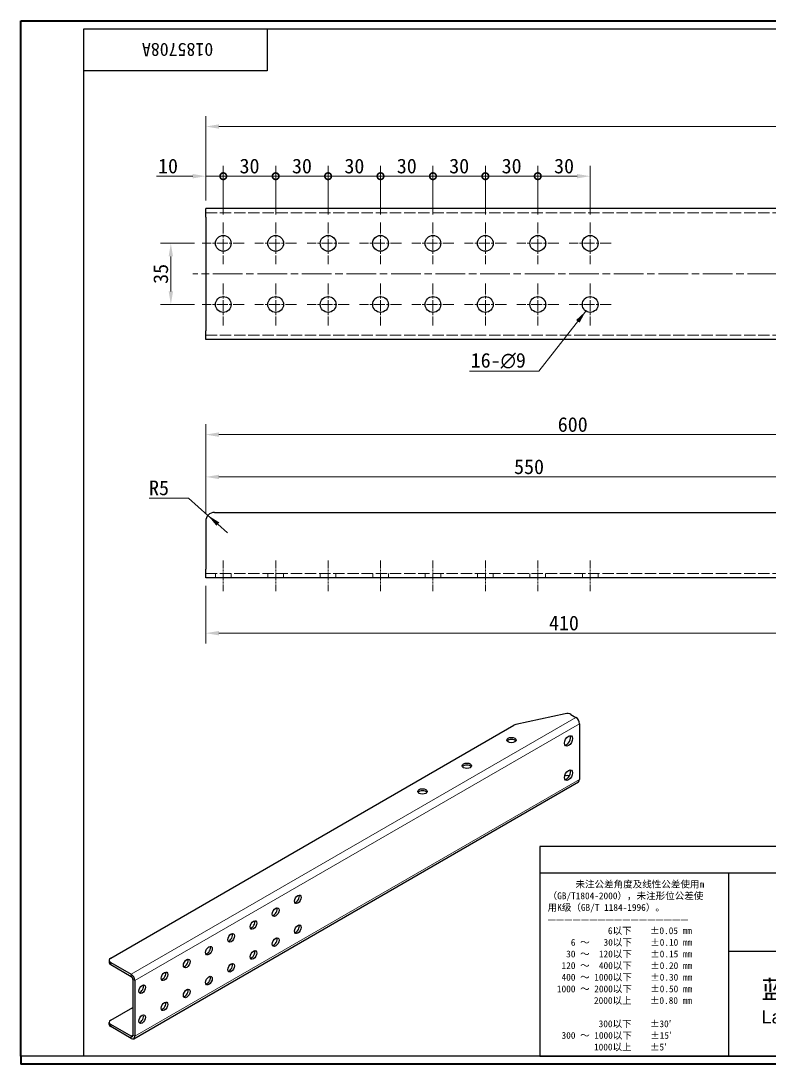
# Model space of a CAD drawing. Header units: millimetres. Extents: x 18 to 875, y 16 to 614.
# Drawn here: x 18 to 446, y 16 to 614 of the extents above; entities that cross this region are included whole.
import ezdxf
from ezdxf.enums import TextEntityAlignment as Align

# ---------------------------------------------------------------- set-up
doc = ezdxf.new("R2010")
doc.units = ezdxf.units.MM
doc.header["$LTSCALE"] = 3
doc.linetypes.add('CHAIN', pattern=[0.3543, 0.2362, -0.0295, 0.0591, -0.0295])
doc.linetypes.add('DASHED', pattern=[0.2067, 0.1654, -0.0413])
for name, color, linetype, lineweight in [('1', 7, 'Continuous', 18), ('可见 (ISO)', 7, 'Continuous', 25), ('可见窄的 (ISO)', 7, 'Continuous', 18), ('图框 (ISO)', 7, 'Continuous', 35), ('标题 (ISO)', 7, 'Continuous', 25)]:
    doc.layers.add(name, color=color, linetype=linetype, lineweight=lineweight)
for name, color, linetype, lineweight, true_color in [('中心标记 (ISO)', 1, 'CHAIN', 18, 0xff0000), ('中心线 (ISO)', 1, 'CHAIN', 18, 0xff0000), ('尺寸 (ISO)', 7, 'Continuous', 18, 0x008000), ('符号 (ISO)', 7, 'Continuous', 18, 0x008000), ('隐藏 (ISO)', 5, 'DASHED', 18, 0x0000ff)]:
    doc.layers.add(name, color=color, linetype=linetype, lineweight=lineweight, true_color=true_color)
doc.styles.add('文本样式164', font='SimSun.ttf')
doc.styles.add('文本样式165', font='SimSun.ttf')
doc.styles.add('文本样式74', font='SimSun.ttf')
doc.styles.add('最新国标', font='simfang.ttf')
doc.styles.add('注释文本 (ISO)', font='simfang.ttf')
doc.dimstyles.new('默认 (GB)', dxfattribs={"dimscale": 3, "dimtxt": 2.8, "dimasz": 2.5, "dimexe": 2, "dimexo": 1.5, "dimgap": 0.5, "dimtad": 1, "dimtoh": 1, "dimdsep": 46, "dimtxsty": '最新国标', "dimcen": 0.09, "dimdle": 10, "dimclrd": 256, "dimclre": 256, "dimclrt": 256, "dimazin": 2, "dimtfac": 0.535714, "dimtdec": 3, "dimtmove": 0, "dimatfit": 3, "dimfxl": 0, "dimtolj": 1, "dimlwd": -1, "dimlwe": -1, "dimarcsym": 0})
doc.dimstyles.new('默认 (GB)$7', dxfattribs={"dimscale": 3, "dimtxt": 2.8, "dimasz": 2.5, "dimexe": 2, "dimexo": 1.5, "dimgap": 0.5, "dimtad": 1, "dimtoh": 1, "dimdsep": 46, "dimtxsty": '最新国标', "dimcen": 0.09, "dimdle": 10, "dimclrd": 256, "dimclre": 256, "dimclrt": 256, "dimazin": 2, "dimtfac": 0.535714, "dimtdec": 3, "dimtmove": 0, "dimatfit": 3, "dimfxl": 0, "dimtolj": 1, "dimlwd": -1, "dimlwe": -1, "dimarcsym": 0})

# ---------------------------------------------------------------- blocks, each defined once
blk = doc.blocks.new('图框 最新国标')
at = {"layer": '图框 (ISO)'}
for p, q in [((6, 7), (6, 204.5)), ((6, 204.5), (291.5, 204.5)), ((6, 7), (6, 5.5)), ((6, 7), (6, 5.5)), ((291.5, 5.5), (6, 5.5))]:
    blk.add_line(p, q, dxfattribs=at)
at = {"layer": '图框 (ISO)', "color": 7, "linetype": 'Continuous', "lineweight": 25}
for p, q in [((18, 203), (290, 203)), ((18, 7), (18, 203)), ((18, 203), (290, 203)), ((53, 203), (53, 195)), ((53, 195), (18, 195)), ((290, 7), (6, 7)), ((290, 7), (18, 7))]:
    blk.add_line(p, q, dxfattribs=at)
at = {"layer": '图框 (ISO)', "style": '文本样式74'}
blk.add_attdef('零件代号_001', (42.7, 200.25), '', height=2.5, rotation=180, dxfattribs=at)
blk = doc.blocks.new('标题栏 最新国标')
at = {"layer": '标题 (ISO)'}
for p, q in [((381.98, -183.84), (196.98, -183.84)), ((196.98, -183.84), (196.98, -223.84)), ((254.48, -183.84), (254.48, -188.84)), ((269.48, -183.84), (269.48, -188.84)), ((281.48, -188.09), (281.48, -184.59)), ((281.48, -184.59), (286.48, -185.34)), ((289.48, -183.84), (289.48, -188.84)), ((381.98, -223.84), (381.98, -183.84)), ((383.48, -183.84), (383.48, -225.34)), ((286.48, -185.34), (286.48, -187.34)), ((196.98, -188.84), (381.98, -188.84)), ((232.98, -188.84), (232.98, -223.84)), ((286.48, -187.34), (281.48, -188.09)), ((321.98, -188.84), (321.98, -223.84)), ((321.98, -193.84), (381.98, -193.84)), ((321.98, -198.84), (381.98, -198.84)), ((351.98, -198.84), (351.98, -208.84)), ((321.98, -203.84), (232.98, -203.84)), ((321.98, -203.84), (381.98, -203.84)), ((321.98, -208.84), (381.98, -208.84)), ((321.98, -218.84), (381.98, -218.84)), ((196.98, -223.84), (381.98, -223.84)), ((383.48, -225.34), (196.98, -225.34))]:
    blk.add_line(p, q, dxfattribs=at)
at = {"layer": '标题 (ISO)', "linetype": 'CHAIN', "ltscale": 5.000333}
blk.add_line((274.98, -184.09), (274.98, -188.59), dxfattribs=at)
at = {"layer": '标题 (ISO)', "linetype": 'CHAIN', "ltscale": 15.834605}
blk.add_line((272.73, -186.34), (286.98, -186.34), dxfattribs=at)
at = {"layer": '标题 (ISO)'}
for radius in [1.75, 1]:
    blk.add_circle((274.98, -186.34), radius, dxfattribs=at)
at = {"layer": '1', "style": '文本样式164'}
for s, p in [('材 料', (299.48, -186.34)), ('UNIT: mm', (261.98, -186.34)), ('设 计', (327.98, -191.34)), ('制 图', (327.98, -196.34)), ('比 例', (327.98, -201.34)), ('重 量', (357.98, -201.34)), ('共 1  张', (336.98, -206.34)), ('第 1  张', (366.98, -206.34))]:
    blk.add_text(s, height=2, dxfattribs=at).set_placement(p, align=Align.MIDDLE_CENTER)
at = {"layer": '标题 (ISO)', "style": '注释文本 (ISO)'}
for s, insert, char_height, attachment_point, line_spacing_factor in [('\\fSimSun|b0|i0;{\\H1.3000;      未注公差角度及线性公差使用m\\P}\\fSimSun|b0|i0;{\\H1.3000;（GB/T1804-2000），未注形位公差使\\P}\\fSimSun|b0|i0;{\\H1.3000;用K级（GB/T 1184-1996）。\\P}\\fSimSun|b0|i0;{\\H1.3000;—————————————————\\P}\\fSimSun|b0|i0;{\\H1.3000;             6以下    ±0.05 mm\\P}\\fSimSun|b0|i0;{\\H1.3000;     6 ～   30以下    ±0.10 mm\\P}\\fSimSun|b0|i0;{\\H1.3000;    30 ～  120以下    ±0.15 mm\\P}\\fSimSun|b0|i0;{\\H1.3000;   120 ～  400以下    ±0.20 mm\\P}\\fSimSun|b0|i0;{\\H1.3000;   400 ～ 1000以下    ±0.30 mm\\P}\\fSimSun|b0|i0;{\\H1.3000;  1000 ～ 2000以下    ±0.50 mm\\P}\\fSimSun|b0|i0;{\\H1.3000;          2000以上    ±0.80 mm\\P}\\fSimSun|b0|i0;{\\H1.3000;\\P}\\fSimSun|b0|i0;{\\H1.3000;           300以下    ±30′\\P}\\fSimSun|b0|i0;{\\H1.3000;   300 ～ 1000以下    ±15′\\P}\\fSimSun|b0|i0;{\\H1.3000;          1000以上    ±5′}', (198.48, -206.63), 1.3, 4, 1.023913), ('{\\fMicrosoft YaHei|b0|i0|c134|p34;\\H1.75x;蓝探科工业自动化（江苏）有限公司\\P\\fArial|b0|i0|c0|p34;\\H0.71429x;Lantech Industrial Automation (Jiangsu) Co., Ltd\\fFangSong|b0|i0|c134|p49;.\\H1.15195x; }', (277.48, -213.84), 2, 5, 0.978695)]:
    blk.add_mtext(s, dxfattribs=dict(at, insert=insert, char_height=char_height, attachment_point=attachment_point, line_spacing_factor=line_spacing_factor))
at = {"layer": '标题 (ISO)', "attachment_point": 5, "style": '注释文本 (ISO)'}
for s, insert, char_height in [('\\fFangSong|b0|i0;零件号', (327.98, -211.84), 2), ('\\fSimSun|b0|i0;{\\H1.6000;未经蓝探科事先书面同意，严禁复制或发布此文件。}', (351.98, -221.34), 1.6)]:
    blk.add_mtext(s, dxfattribs=dict(at, insert=insert, char_height=char_height))
at = {"layer": '标题 (ISO)'}
for tag, p, height, style in [('材料_001', (320.09, -187.33), 2, '注释文本 (ISO)'), ('设计人_001', (353.65, -192.33), 2, '注释文本 (ISO)'), ('库存编号_001', (272.51, -198.15), 3.5, '文本样式165'), ('设计人_001', (353.65, -197.33), 2, '注释文本 (ISO)'), ('视图比例_001', (339.26, -202.33), 2, '注释文本 (ISO)'), ('质量\\P3;_001', (367.02, -202.16), 2, '注释文本 (ISO)'), ('零件代号_001', (347.9, -215.59), 3.5, '文本样式165')]:
    blk.add_attdef(tag, p, '', height=height, dxfattribs=dict(at, style=style))
blk = doc.blocks.new('*D8')
at = {"layer": 'Defpoints', "color": 0, "transparency": 16777216}
for p in [(121.84, 486.21), (103.84, 451.21), (121.84, 451.21)]:
    blk.add_point(p, dxfattribs=at)
at = {"layer": '尺寸 (ISO)', "color": 116, "true_color": 0x00803f, "transparency": 16777216}
for p, q in [((117.34, 486.21), (97.84, 486.21)), ((103.84, 478.71), (103.84, 458.71)), ((117.34, 451.21), (97.84, 451.21))]:
    blk.add_line(p, q, dxfattribs=at)
for points in [[(102.59, 478.71), (105.09, 478.71), (103.84, 486.21)], [(102.59, 458.71), (105.09, 458.71), (103.84, 451.21)]]:
    blk.add_solid(points, dxfattribs=at)
at = {"layer": '尺寸 (ISO)', "transparency": 16777216, "insert": (98.1, 468.71), "char_height": 8.4, "attachment_point": 5, "rotation": 90, "style": '最新国标'}
blk.add_mtext('\\A1;35', dxfattribs=at)
blk = doc.blocks.new('*D9')
at = {"layer": 'Defpoints', "color": 0, "transparency": 16777216}
for p in [(673.84, 352.54), (673.84, 332.2), (123.84, 327.2)]:
    blk.add_point(p, dxfattribs=at)
at = {"layer": '尺寸 (ISO)', "color": 116, "true_color": 0x00803f, "transparency": 16777216}
for p, q in [((123.84, 331.7), (123.84, 358.54)), ((673.84, 336.7), (673.84, 358.54)), ((131.34, 352.54), (666.34, 352.54))]:
    blk.add_line(p, q, dxfattribs=at)
for points in [[(131.34, 353.79), (131.34, 351.29), (123.84, 352.54)], [(666.34, 353.79), (666.34, 351.29), (673.84, 352.54)]]:
    blk.add_solid(points, dxfattribs=at)
at = {"layer": '尺寸 (ISO)', "transparency": 16777216, "insert": (308.84, 358.29), "char_height": 8.4, "attachment_point": 5, "style": '最新国标'}
blk.add_mtext('\\A1;550', dxfattribs=at)
blk = doc.blocks.new('*D12')
at = {"layer": 'Defpoints', "color": 0, "transparency": 16777216}
for p in [(125.1, 330.51), (128.84, 327.2)]:
    blk.add_point(p, dxfattribs=at)
at = {"layer": '尺寸 (ISO)', "color": 116, "true_color": 0x00803f, "transparency": 16777216}
for p, q in [((91.5, 340.44), (113.85, 340.44)), ((113.85, 340.44), (119.48, 335.48)), ((125.1, 330.51), (119.48, 335.48)), ((128.84, 327.2), (125.1, 330.51)), ((130.72, 325.55), (136.34, 320.58))]:
    blk.add_line(p, q, dxfattribs=at)
blk.add_solid([(131.55, 326.49), (129.89, 324.61), (125.1, 330.51)], dxfattribs=at)
at = {"layer": '尺寸 (ISO)', "transparency": 16777216, "insert": (97.07, 346.19), "char_height": 8.4, "attachment_point": 5, "style": '最新国标'}
blk.add_mtext('\\A1;R5', dxfattribs=at)
blk = doc.blocks.new('*D15')
at = {"layer": 'Defpoints', "color": 0, "transparency": 16777216}
for p in [(123.84, 553.03), (123.84, 506.21), (708.84, 501.71)]:
    blk.add_point(p, dxfattribs=at)
at = {"layer": '尺寸 (ISO)', "color": 116, "true_color": 0x00803f, "transparency": 16777216}
for p, q in [((123.84, 510.71), (123.84, 559.03)), ((708.84, 506.21), (708.84, 559.03)), ((701.34, 553.03), (131.34, 553.03))]:
    blk.add_line(p, q, dxfattribs=at)
for points in [[(131.34, 554.28), (131.34, 551.78), (123.84, 553.03)], [(701.34, 554.28), (701.34, 551.78), (708.84, 553.03)]]:
    blk.add_solid(points, dxfattribs=at)
at = {"layer": '尺寸 (ISO)', "transparency": 16777216, "insert": (506.34, 558.78), "char_height": 8.4, "attachment_point": 5, "style": '最新国标'}
blk.add_mtext('\\A1;585', dxfattribs=at)
blk = doc.blocks.new('_DotSmall')
at = {"color": 0, "linetype": 'ByBlock', "const_width": 0.5}
blk.add_lwpolyline([(-0.0625, 0, 1), (0.0625, 0, 1)], format="xyb", close=True, dxfattribs=at)
blk = doc.blocks.new('*D16')
at = {"layer": 'Defpoints', "color": 0, "transparency": 16777216}
for p in [(133.84, 524.62), (123.84, 506.21), (133.84, 498.21)]:
    blk.add_point(p, dxfattribs=at)
at = {"layer": '尺寸 (ISO)', "color": 116, "true_color": 0x00803f, "transparency": 16777216}
for p, q in [((123.84, 510.71), (123.84, 530.62)), ((133.84, 502.71), (133.84, 530.62)), ((116.34, 524.62), (95.57, 524.62)), ((133.84, 524.62), (123.84, 524.62)), ((133.84, 524.62), (148.84, 524.62))]:
    blk.add_line(p, q, dxfattribs=at)
blk.add_solid([(116.34, 525.87), (116.34, 523.37), (123.84, 524.62)], dxfattribs=at)
at = {"layer": '尺寸 (ISO)', "color": 116, "true_color": 0x00803f, "transparency": 16777216, "xscale": 7.5, "yscale": 7.5, "zscale": 7.5, "rotation": 180}
blk.add_blockref('_DotSmall', (133.84, 524.62), dxfattribs=at)
at = {"layer": '尺寸 (ISO)', "transparency": 16777216, "insert": (102.21, 530.37), "char_height": 8.4, "attachment_point": 5, "style": '最新国标'}
blk.add_mtext('\\A1;10', dxfattribs=at)
blk = doc.blocks.new('*D18')
at = {"layer": 'Defpoints', "color": 0, "transparency": 16777216}
for p in [(163.84, 524.62), (133.84, 498.21), (163.84, 498.21)]:
    blk.add_point(p, dxfattribs=at)
at = {"layer": '尺寸 (ISO)', "color": 116, "true_color": 0x00803f, "transparency": 16777216}
for p, q in [((133.84, 502.71), (133.84, 530.62)), ((163.84, 502.71), (163.84, 530.62)), ((133.84, 524.62), (163.84, 524.62))]:
    blk.add_line(p, q, dxfattribs=at)
at = {"layer": '尺寸 (ISO)', "color": 116, "true_color": 0x00803f, "transparency": 16777216, "xscale": 7.5, "yscale": 7.5, "zscale": 7.5, "rotation": 180}
blk.add_blockref('_DotSmall', (133.84, 524.62), dxfattribs=at)
at = {"layer": '尺寸 (ISO)', "color": 116, "true_color": 0x00803f, "transparency": 16777216, "xscale": 7.5, "yscale": 7.5, "zscale": 7.5}
blk.add_blockref('_DotSmall', (163.84, 524.62), dxfattribs=at)
at = {"layer": '尺寸 (ISO)', "transparency": 16777216, "insert": (148.87, 530.37), "char_height": 8.4, "attachment_point": 5, "style": '最新国标'}
blk.add_mtext('\\A1;30', dxfattribs=at)
blk = doc.blocks.new('*D19')
at = {"layer": 'Defpoints', "color": 0, "transparency": 16777216}
for p in [(193.84, 524.62), (163.84, 498.21), (193.84, 498.21)]:
    blk.add_point(p, dxfattribs=at)
at = {"layer": '尺寸 (ISO)', "color": 116, "true_color": 0x00803f, "transparency": 16777216}
for p, q in [((163.84, 502.71), (163.84, 530.62)), ((193.84, 502.71), (193.84, 530.62)), ((163.84, 524.62), (193.84, 524.62))]:
    blk.add_line(p, q, dxfattribs=at)
at = {"layer": '尺寸 (ISO)', "color": 116, "true_color": 0x00803f, "transparency": 16777216, "xscale": 7.5, "yscale": 7.5, "zscale": 7.5, "rotation": 180}
blk.add_blockref('_DotSmall', (163.84, 524.62), dxfattribs=at)
at = {"layer": '尺寸 (ISO)', "color": 116, "true_color": 0x00803f, "transparency": 16777216, "xscale": 7.5, "yscale": 7.5, "zscale": 7.5}
blk.add_blockref('_DotSmall', (193.84, 524.62), dxfattribs=at)
at = {"layer": '尺寸 (ISO)', "transparency": 16777216, "insert": (178.87, 530.37), "char_height": 8.4, "attachment_point": 5, "style": '最新国标'}
blk.add_mtext('\\A1;30', dxfattribs=at)
blk = doc.blocks.new('*D20')
at = {"layer": 'Defpoints', "color": 0, "transparency": 16777216}
for p in [(223.84, 524.62), (193.84, 498.21), (223.84, 498.21)]:
    blk.add_point(p, dxfattribs=at)
at = {"layer": '尺寸 (ISO)', "color": 116, "true_color": 0x00803f, "transparency": 16777216}
for p, q in [((193.84, 502.71), (193.84, 530.62)), ((223.84, 502.71), (223.84, 530.62)), ((193.84, 524.62), (223.84, 524.62))]:
    blk.add_line(p, q, dxfattribs=at)
at = {"layer": '尺寸 (ISO)', "color": 116, "true_color": 0x00803f, "transparency": 16777216, "xscale": 7.5, "yscale": 7.5, "zscale": 7.5, "rotation": 180}
blk.add_blockref('_DotSmall', (193.84, 524.62), dxfattribs=at)
at = {"layer": '尺寸 (ISO)', "color": 116, "true_color": 0x00803f, "transparency": 16777216, "xscale": 7.5, "yscale": 7.5, "zscale": 7.5}
blk.add_blockref('_DotSmall', (223.84, 524.62), dxfattribs=at)
at = {"layer": '尺寸 (ISO)', "transparency": 16777216, "insert": (208.87, 530.37), "char_height": 8.4, "attachment_point": 5, "style": '最新国标'}
blk.add_mtext('\\A1;30', dxfattribs=at)
blk = doc.blocks.new('*D21')
at = {"layer": 'Defpoints', "color": 0, "transparency": 16777216}
for p in [(253.84, 524.62), (223.84, 498.21), (253.84, 498.21)]:
    blk.add_point(p, dxfattribs=at)
at = {"layer": '尺寸 (ISO)', "color": 116, "true_color": 0x00803f, "transparency": 16777216}
for p, q in [((223.84, 502.71), (223.84, 530.62)), ((253.84, 502.71), (253.84, 530.62)), ((223.84, 524.62), (253.84, 524.62))]:
    blk.add_line(p, q, dxfattribs=at)
at = {"layer": '尺寸 (ISO)', "color": 116, "true_color": 0x00803f, "transparency": 16777216, "xscale": 7.5, "yscale": 7.5, "zscale": 7.5, "rotation": 180}
blk.add_blockref('_DotSmall', (223.84, 524.62), dxfattribs=at)
at = {"layer": '尺寸 (ISO)', "color": 116, "true_color": 0x00803f, "transparency": 16777216, "xscale": 7.5, "yscale": 7.5, "zscale": 7.5}
blk.add_blockref('_DotSmall', (253.84, 524.62), dxfattribs=at)
at = {"layer": '尺寸 (ISO)', "transparency": 16777216, "insert": (238.87, 530.37), "char_height": 8.4, "attachment_point": 5, "style": '最新国标'}
blk.add_mtext('\\A1;30', dxfattribs=at)
blk = doc.blocks.new('*D22')
at = {"layer": 'Defpoints', "color": 0, "transparency": 16777216}
for p in [(283.84, 524.62), (253.84, 498.21), (283.84, 498.21)]:
    blk.add_point(p, dxfattribs=at)
at = {"layer": '尺寸 (ISO)', "color": 116, "true_color": 0x00803f, "transparency": 16777216}
for p, q in [((253.84, 502.71), (253.84, 530.62)), ((283.84, 502.71), (283.84, 530.62)), ((253.84, 524.62), (283.84, 524.62))]:
    blk.add_line(p, q, dxfattribs=at)
at = {"layer": '尺寸 (ISO)', "color": 116, "true_color": 0x00803f, "transparency": 16777216, "xscale": 7.5, "yscale": 7.5, "zscale": 7.5, "rotation": 180}
blk.add_blockref('_DotSmall', (253.84, 524.62), dxfattribs=at)
at = {"layer": '尺寸 (ISO)', "color": 116, "true_color": 0x00803f, "transparency": 16777216, "xscale": 7.5, "yscale": 7.5, "zscale": 7.5}
blk.add_blockref('_DotSmall', (283.84, 524.62), dxfattribs=at)
at = {"layer": '尺寸 (ISO)', "transparency": 16777216, "insert": (268.87, 530.37), "char_height": 8.4, "attachment_point": 5, "style": '最新国标'}
blk.add_mtext('\\A1;30', dxfattribs=at)
blk = doc.blocks.new('*D23')
at = {"layer": 'Defpoints', "color": 0, "transparency": 16777216}
for p in [(313.84, 524.62), (283.84, 498.21), (313.84, 498.21)]:
    blk.add_point(p, dxfattribs=at)
at = {"layer": '尺寸 (ISO)', "color": 116, "true_color": 0x00803f, "transparency": 16777216}
for p, q in [((283.84, 502.71), (283.84, 530.62)), ((313.84, 502.71), (313.84, 530.62)), ((283.84, 524.62), (313.84, 524.62))]:
    blk.add_line(p, q, dxfattribs=at)
at = {"layer": '尺寸 (ISO)', "color": 116, "true_color": 0x00803f, "transparency": 16777216, "xscale": 7.5, "yscale": 7.5, "zscale": 7.5, "rotation": 180}
blk.add_blockref('_DotSmall', (283.84, 524.62), dxfattribs=at)
at = {"layer": '尺寸 (ISO)', "color": 116, "true_color": 0x00803f, "transparency": 16777216, "xscale": 7.5, "yscale": 7.5, "zscale": 7.5}
blk.add_blockref('_DotSmall', (313.84, 524.62), dxfattribs=at)
at = {"layer": '尺寸 (ISO)', "transparency": 16777216, "insert": (298.87, 530.37), "char_height": 8.4, "attachment_point": 5, "style": '最新国标'}
blk.add_mtext('\\A1;30', dxfattribs=at)
blk = doc.blocks.new('*D24')
at = {"layer": 'Defpoints', "color": 0, "transparency": 16777216}
for p in [(343.84, 524.62), (313.84, 498.21), (343.84, 498.21)]:
    blk.add_point(p, dxfattribs=at)
at = {"layer": '尺寸 (ISO)', "color": 116, "true_color": 0x00803f, "transparency": 16777216}
for p, q in [((313.84, 502.71), (313.84, 530.62)), ((343.84, 502.71), (343.84, 530.62)), ((313.84, 524.62), (336.34, 524.62))]:
    blk.add_line(p, q, dxfattribs=at)
blk.add_solid([(336.34, 525.87), (336.34, 523.37), (343.84, 524.62)], dxfattribs=at)
at = {"layer": '尺寸 (ISO)', "color": 116, "true_color": 0x00803f, "transparency": 16777216, "xscale": 7.5, "yscale": 7.5, "zscale": 7.5, "rotation": 180}
blk.add_blockref('_DotSmall', (313.84, 524.62), dxfattribs=at)
at = {"layer": '尺寸 (ISO)', "transparency": 16777216, "insert": (328.87, 530.37), "char_height": 8.4, "attachment_point": 5, "style": '最新国标'}
blk.add_mtext('\\A1;30', dxfattribs=at)
blk = doc.blocks.new('*D25')
at = {"layer": 'Defpoints', "color": 0, "transparency": 16777216}
for p in [(723.84, 376.74), (123.84, 327.2), (723.84, 306.47)]:
    blk.add_point(p, dxfattribs=at)
at = {"layer": '尺寸 (ISO)', "color": 116, "true_color": 0x00803f, "transparency": 16777216}
for p, q in [((123.84, 331.7), (123.84, 382.74)), ((723.84, 310.97), (723.84, 382.74)), ((131.34, 376.74), (716.34, 376.74))]:
    blk.add_line(p, q, dxfattribs=at)
for points in [[(131.34, 377.99), (131.34, 375.49), (123.84, 376.74)], [(716.34, 377.99), (716.34, 375.49), (723.84, 376.74)]]:
    blk.add_solid(points, dxfattribs=at)
at = {"layer": '尺寸 (ISO)', "transparency": 16777216, "insert": (333.84, 382.48), "char_height": 8.4, "attachment_point": 5, "style": '最新国标'}
blk.add_mtext('\\A1;600', dxfattribs=at)
blk = doc.blocks.new('*D26')
at = {"layer": 'Defpoints', "color": 0, "transparency": 16777216}
for p in [(533.84, 304.7), (123.84, 294.7), (533.84, 263.12)]:
    blk.add_point(p, dxfattribs=at)
at = {"layer": '尺寸 (ISO)', "color": 116, "true_color": 0x00803f, "transparency": 16777216}
for p, q in [((533.84, 300.2), (533.84, 257.12)), ((123.84, 290.2), (123.84, 257.12)), ((131.34, 263.12), (533.84, 263.12))]:
    blk.add_line(p, q, dxfattribs=at)
blk.add_solid([(131.34, 264.37), (131.34, 261.87), (123.84, 263.12)], dxfattribs=at)
at = {"layer": '尺寸 (ISO)', "color": 116, "true_color": 0x00803f, "transparency": 16777216, "xscale": 7.5, "yscale": 7.5, "zscale": 7.5}
blk.add_blockref('_DotSmall', (533.84, 263.12), dxfattribs=at)
at = {"layer": '尺寸 (ISO)', "transparency": 16777216, "insert": (328.81, 268.86), "char_height": 8.4, "attachment_point": 5, "style": '最新国标'}
blk.add_mtext('\\A1;410', dxfattribs=at)

msp = doc.modelspace()

# ---------------------------------------------------------------- linework, layer by layer
at = {"layer": '中心标记 (ISO)', "ltscale": 8.88956}
for p, q in [((133.844, 498.209), (133.844, 474.209)), ((163.844, 498.209), (163.844, 474.209)), ((193.844, 498.209), (193.844, 474.209)), ((223.844, 498.209), (223.844, 474.209)), ((253.844, 498.209), (253.844, 474.209)), ((283.844, 498.209), (283.844, 474.209)), ((313.844, 498.209), (313.844, 474.209)), ((343.844, 498.209), (343.844, 474.209)), ((145.844, 486.209), (121.844, 486.209)), ((175.844, 486.209), (151.844, 486.209)), ((205.844, 486.209), (181.844, 486.209)), ((235.844, 486.209), (211.844, 486.209)), ((265.844, 486.209), (241.844, 486.209)), ((295.844, 486.209), (271.844, 486.209)), ((325.844, 486.209), (301.844, 486.209)), ((355.844, 486.209), (331.844, 486.209)), ((133.844, 463.209), (133.844, 439.209)), ((163.844, 463.209), (163.844, 439.209)), ((193.844, 463.209), (193.844, 439.209)), ((223.844, 463.209), (223.844, 439.209)), ((253.844, 463.209), (253.844, 439.209)), ((283.844, 463.209), (283.844, 439.209)), ((313.844, 463.209), (313.844, 439.209)), ((343.844, 463.209), (343.844, 439.209)), ((145.844, 451.209), (121.844, 451.209)), ((175.844, 451.209), (151.844, 451.209)), ((205.844, 451.209), (181.844, 451.209)), ((235.844, 451.209), (211.844, 451.209)), ((265.844, 451.209), (241.844, 451.209)), ((295.844, 451.209), (271.844, 451.209)), ((325.844, 451.209), (301.844, 451.209)), ((355.844, 451.209), (331.844, 451.209))]:
    msp.add_line(p, q, dxfattribs=at)
at = {"layer": '中心线 (ISO)', "ltscale": 23.990969}
msp.add_line((731.344, 468.709), (116.344, 468.709), dxfattribs=at)
at = {"layer": '中心线 (ISO)', "ltscale": 6.481943}
for p, q in [((133.844, 304.704), (133.844, 287.204)), ((163.844, 304.704), (163.844, 287.204)), ((193.844, 304.704), (193.844, 287.204)), ((223.844, 304.704), (223.844, 287.204)), ((253.844, 304.704), (253.844, 287.204)), ((283.844, 304.704), (283.844, 287.204)), ((313.844, 304.704), (313.844, 287.204)), ((343.844, 304.704), (343.844, 287.204))]:
    msp.add_line(p, q, dxfattribs=at)
at = {"layer": '可见 (ISO)'}
for p, q in [((723.844, 506.209), (123.844, 506.209)), ((123.844, 501.209), (123.844, 506.209)), ((123.844, 501.209), (123.844, 436.209)), ((123.844, 431.209), (123.844, 436.209)), ((723.844, 431.209), (123.844, 431.209)), ((128.844, 332.204), (672.771, 332.204)), ((123.844, 327.204), (123.844, 299.704)), ((123.844, 294.704), (123.844, 299.704)), ((723.844, 294.704), (123.844, 294.704)), ((329.599, 216.982), (301.256, 210.775)), ((332.785, 216.587), (335.656, 214.929)), ((69.43, 77.146), (300.199, 210.38)), ((337.777, 211.255), (337.777, 179.412)), ((329.599, 181.464), (329.184, 181.373)), ((82.597, 31.069), (337.156, 178.038)), ((68.551, 75.921), (68.551, 74.696)), ((69.43, 74.696), (81.097, 67.96)), ((69.43, 73.471), (81.097, 66.735)), ((82.158, 64.898), (82.158, 33.055)), ((83.218, 64.286), (83.218, 32.442)), ((69.43, 41.628), (82.158, 48.976)), ((68.551, 39.178), (68.551, 40.403)), ((81.097, 32.442), (69.43, 39.178)), ((81.097, 31.218), (69.43, 37.954))]:
    msp.add_line(p, q, dxfattribs=at)
for centre in [(133.844, 486.209), (163.844, 486.209), (193.844, 486.209), (223.844, 486.209), (253.844, 486.209), (283.844, 486.209), (313.844, 486.209), (343.844, 486.209), (133.844, 451.209), (163.844, 451.209), (193.844, 451.209), (223.844, 451.209), (253.844, 451.209), (283.844, 451.209), (313.844, 451.209), (343.844, 451.209)]:
    msp.add_circle(centre, 4.5, dxfattribs=at)
msp.add_arc((128.844, 327.204), 5, 90, 180, dxfattribs=at)
for centre, major_axis, start_param, end_param in [((330.663, 215.362), (3, 0), 0.7853982, 1.9333406), ((335.656, 212.48), (1.5, -2.598), 0.7853982, 2.3561945), ((302.32, 209.155), (3, 0), 1.9333406, 2.3561945), ((330.352, 202.07), (-1.65, -2.858), 0.3272204, 2.8143722), ((298.745, 200.722), (-2.7, 0), 3.5453073, 5.8794706), ((273.289, 186.025), (-2.7, 0), 3.5453073, 5.8794706), ((330.352, 182.474), (-1.65, -2.858), 0.3272204, 2.8143722), ((330.663, 179.845), (3, 0), 1.1319087, 1.9333406), ((335.656, 180.636), (1.5, -2.598), 0, 0.7853982), ((247.833, 171.328), (-2.7, 0), 3.5453073, 5.8794706), ((175.496, 111.438), (1.35, 2.338), 3.5453073, 5.8794706), ((162.768, 104.09), (1.35, 2.338), 3.5453073, 5.8794706), ((150.04, 96.741), (1.35, 2.338), 3.5453073, 5.8794706), ((175.496, 94.292), (1.35, 2.338), 3.5453073, 5.8794706), ((137.312, 89.393), (1.35, 2.338), 3.5453073, 5.8794706), ((124.584, 82.045), (1.35, 2.338), 3.5453073, 5.8794706), ((162.768, 86.943), (1.35, 2.338), 3.5453073, 5.8794706), ((150.04, 79.595), (1.35, 2.338), 3.5453073, 5.8794706), ((71.551, 75.921), (-3, 0), 5.4977871, 7.0685835), ((71.551, 74.696), (-3, 0), 0, 0.7853982), ((111.856, 74.696), (1.35, 2.338), 3.5453073, 5.8794706), ((137.312, 72.247), (1.35, 2.338), 3.5453073, 5.8794706), ((81.097, 65.51), (1.5, -2.598), 0.7853982, 2.3561945), ((81.097, 65.51), (0.75, -1.299), 0.7853982, 2.3561945), ((99.128, 67.348), (1.35, 2.338), 3.5453073, 5.8794706), ((124.584, 64.898), (1.35, 2.338), 3.5453073, 5.8794706), ((86.4, 59.999), (1.35, 2.338), 3.5453073, 5.8794706), ((111.856, 57.55), (1.35, 2.338), 3.5453073, 5.8794706), ((99.128, 50.201), (1.35, 2.338), 3.5453073, 5.8794706), ((86.4, 42.853), (1.35, 2.338), 3.5453073, 5.8794706), ((71.551, 40.403), (-3, 0), 5.4977871, 7.0685835), ((71.551, 39.178), (-3, 0), 0, 0.7853982), ((81.097, 33.667), (0.75, -1.299), 5.4977871, 7.0685835), ((81.097, 33.667), (1.5, -2.598), 5.4977871, 7.0685835)]:
    msp.add_ellipse(centre, major_axis=major_axis, ratio=0.5773503, start_param=start_param, end_param=end_param, dxfattribs=at)
for centre, major_axis in [((298.745, 201.947), (-2.7, 0)), ((331.413, 201.457), (-1.65, -2.858)), ((273.289, 187.25), (-2.7, 0)), ((331.413, 181.861), (-1.65, -2.858)), ((247.833, 172.553), (-2.7, 0)), ((176.557, 110.826), (-1.35, -2.338)), ((163.829, 103.478), (-1.35, -2.338)), ((151.101, 96.129), (-1.35, -2.338)), ((176.557, 93.68), (-1.35, -2.338)), ((138.373, 88.781), (-1.35, -2.338)), ((125.645, 81.432), (-1.35, -2.338)), ((163.829, 86.331), (-1.35, -2.338)), ((151.101, 78.983), (-1.35, -2.338)), ((112.917, 74.084), (-1.35, -2.338)), ((138.373, 71.634), (-1.35, -2.338)), ((100.189, 66.735), (-1.35, -2.338)), ((125.645, 64.286), (-1.35, -2.338)), ((87.461, 59.387), (-1.35, -2.338)), ((112.917, 56.937), (-1.35, -2.338)), ((100.189, 49.589), (-1.35, -2.338)), ((87.461, 42.24), (-1.35, -2.338))]:
    msp.add_ellipse(centre, major_axis=major_axis, ratio=0.5773503, dxfattribs=at)
at = {"layer": '可见窄的 (ISO)'}
for p, q in [((335.656, 214.929), (81.097, 67.96)), ((337.777, 211.255), (83.218, 64.286)), ((337.777, 179.412), (83.218, 32.442)), ((69.43, 73.471), (69.43, 74.696)), ((81.097, 67.96), (81.097, 66.735)), ((83.218, 64.286), (82.158, 64.898)), ((69.43, 37.954), (69.43, 39.178)), ((81.097, 32.442), (82.158, 33.055)), ((81.097, 31.218), (81.097, 32.442)), ((83.218, 32.442), (82.158, 33.055))]:
    msp.add_line(p, q, dxfattribs=at)
at = {"layer": '隐藏 (ISO)', "ltscale": 13.075485}
for p, q in [((123.844, 503.709), (723.844, 503.709)), ((123.844, 433.709), (723.844, 433.709)), ((123.844, 297.204), (723.844, 297.204))]:
    msp.add_line(p, q, dxfattribs=at)
at = {"layer": '隐藏 (ISO)', "ltscale": 1.587147}
for p, q in [((129.344, 297.204), (129.344, 294.704)), ((138.344, 297.204), (138.344, 294.704)), ((159.344, 297.204), (159.344, 294.704)), ((168.344, 297.204), (168.344, 294.704)), ((189.344, 297.204), (189.344, 294.704)), ((198.344, 297.204), (198.344, 294.704)), ((219.344, 297.204), (219.344, 294.704)), ((228.344, 297.204), (228.344, 294.704)), ((249.344, 297.204), (249.344, 294.704)), ((258.344, 297.204), (258.344, 294.704)), ((279.344, 297.204), (279.344, 294.704)), ((288.344, 297.204), (288.344, 294.704)), ((309.344, 297.204), (309.344, 294.704)), ((318.344, 297.204), (318.344, 294.704)), ((339.344, 297.204), (339.344, 294.704)), ((348.344, 297.204), (348.344, 294.704))]:
    msp.add_line(p, q, dxfattribs=at)

# ---------------------------------------------------------------- block references
at = {"xscale": 3, "yscale": 3, "zscale": 3}
msp.add_blockref('图框 最新国标', (0, 0), dxfattribs=at).add_auto_attribs({'零件代号_001': '0185708A'})
ref = msp.add_blockref('标题栏 最新国标', (-275.948, 692.533), dxfattribs=dict(xscale=3, yscale=3, zscale=3))
ref.add_attrib('零件代号_001', '0185708A', (767.761, 45.75), dxfattribs={"layer": '标题 (ISO)', "height": 10.5, "style": '文本样式165'})
ref.add_attrib('库存编号_001', '支架', (541.571, 98.074), dxfattribs={"layer": '标题 (ISO)', "height": 10.5, "style": '文本样式165'})
ref.add_attrib('质量\\P3;_001', '1.663 kg', (825.12, 86.049), dxfattribs={"layer": '标题 (ISO)', "height": 6, "style": '注释文本 (ISO)'})
ref.add_attrib('视图比例_001', '1 : 3', (741.84, 85.551), dxfattribs={"layer": '标题 (ISO)', "height": 6, "style": '注释文本 (ISO)'})
ref.add_attrib('设计人_001', 'LIA015', (785.006, 115.534), dxfattribs={"layer": '标题 (ISO)', "height": 6, "style": '注释文本 (ISO)'})
ref.add_attrib('设计人_001', 'LIA015', (785.006, 100.534), dxfattribs={"layer": '标题 (ISO)', "height": 6, "style": '注释文本 (ISO)'})
ref.add_attrib('材料_001', 'SUS304', (684.334, 130.534), dxfattribs={"layer": '标题 (ISO)', "height": 6, "style": '注释文本 (ISO)'})

# ---------------------------------------------------------------- texts
at = {"layer": '符号 (ISO)', "insert": (307.021, 414.508), "char_height": 8.4, "width": 41.26063, "attachment_point": 9, "line_spacing_factor": 0.49, "style": '最新国标'}
msp.add_mtext('16-\\fAIGDT|b0|i0;{\\H8.4000;n}\\fFangSong|b0|i0;{\\H8.4000;9 }', dxfattribs=at)

# ---------------------------------------------------------------- dimensions: what is measured, and where the dimension line sits
at = {"layer": '尺寸 (ISO)', "color": 116, "true_color": 0x00803f}
for base, p1, p2, angle, override, picture, middle in [((123.844, 553.032), (708.844, 501.709), (123.844, 506.209), 180, {"dimgap": 0.5, "dimtoh": 0, "dimdec": 2, "dimtol": 0, "dimlim": 0, "dimtp": 0, "dimtm": 0, "dimtdec": 3, "dimtofl": 0, "dimatfit": 1}, '*D15', (506.344, 553.032)), ((133.844, 524.623), (123.844, 506.209), (133.844, 498.209), 180, {"dimgap": 0.5, "dimtoh": 0, "dimdec": 2, "dimblk2": 'DotSmall', "dimsah": 1, "dimdle": 0, "dimtol": 0, "dimlim": 0, "dimtp": 0, "dimtm": 0, "dimtdec": 3, "dimtofl": 1, "dimatfit": 1}, '*D16', (102.208, 524.623)), ((163.844, 524.623), (133.844, 498.209), (163.844, 498.209), 180, {"dimgap": 0.5, "dimtoh": 0, "dimdec": 2, "dimblk1": 'DotSmall', "dimblk2": 'DotSmall', "dimsah": 1, "dimdle": 0, "dimtol": 0, "dimlim": 0, "dimtp": 0, "dimtm": 0, "dimtdec": 3, "dimtofl": 0, "dimatfit": 1}, '*D18', (148.874, 524.623)), ((193.844, 524.623), (163.844, 498.209), (193.844, 498.209), 180, {"dimgap": 0.5, "dimtoh": 0, "dimdec": 2, "dimblk1": 'DotSmall', "dimblk2": 'DotSmall', "dimsah": 1, "dimdle": 0, "dimtol": 0, "dimlim": 0, "dimtp": 0, "dimtm": 0, "dimtdec": 3, "dimtofl": 0, "dimatfit": 1}, '*D19', (178.874, 524.623)), ((223.844, 524.623), (193.844, 498.209), (223.844, 498.209), 180, {"dimgap": 0.5, "dimtoh": 0, "dimdec": 2, "dimblk1": 'DotSmall', "dimblk2": 'DotSmall', "dimsah": 1, "dimdle": 0, "dimtol": 0, "dimlim": 0, "dimtp": 0, "dimtm": 0, "dimtdec": 3, "dimtofl": 0, "dimatfit": 1}, '*D20', (208.874, 524.623)), ((253.844, 524.623), (223.844, 498.209), (253.844, 498.209), 180, {"dimgap": 0.5, "dimtoh": 0, "dimdec": 2, "dimblk1": 'DotSmall', "dimblk2": 'DotSmall', "dimsah": 1, "dimdle": 0, "dimtol": 0, "dimlim": 0, "dimtp": 0, "dimtm": 0, "dimtdec": 3, "dimtofl": 0, "dimatfit": 1}, '*D21', (238.874, 524.623)), ((283.844, 524.623), (253.844, 498.209), (283.844, 498.209), 180, {"dimgap": 0.5, "dimtoh": 0, "dimdec": 2, "dimblk1": 'DotSmall', "dimblk2": 'DotSmall', "dimsah": 1, "dimdle": 0, "dimtol": 0, "dimlim": 0, "dimtp": 0, "dimtm": 0, "dimtdec": 3, "dimtofl": 0, "dimatfit": 1}, '*D22', (268.874, 524.623)), ((313.844, 524.623), (283.844, 498.209), (313.844, 498.209), 180, {"dimgap": 0.5, "dimtoh": 0, "dimdec": 2, "dimblk1": 'DotSmall', "dimblk2": 'DotSmall', "dimsah": 1, "dimdle": 0, "dimtol": 0, "dimlim": 0, "dimtp": 0, "dimtm": 0, "dimtdec": 3, "dimtofl": 0, "dimatfit": 1}, '*D23', (298.874, 524.623)), ((343.844, 524.623), (313.844, 498.209), (343.844, 498.209), 180, {"dimgap": 0.5, "dimtoh": 0, "dimdec": 2, "dimblk1": 'DotSmall', "dimsah": 1, "dimdle": 0, "dimtol": 0, "dimlim": 0, "dimtp": 0, "dimtm": 0, "dimtdec": 3, "dimtofl": 0, "dimatfit": 1}, '*D24', (328.874, 524.623)), ((103.844, 451.209), (121.844, 486.209), (121.844, 451.209), 90, {"dimgap": 0.5, "dimtoh": 0, "dimdec": 2, "dimtol": 0, "dimlim": 0, "dimtp": 0, "dimtm": 0, "dimtdec": 3, "dimtofl": 0, "dimatfit": 1}, '*D8', (103.844, 468.709)), ((723.844, 376.736), (123.844, 327.204), (723.844, 306.471), 180, {"dimgap": 0.5, "dimtoh": 0, "dimdec": 2, "dimtol": 0, "dimlim": 0, "dimtp": 0, "dimtm": 0, "dimtdec": 3, "dimtofl": 0, "dimatfit": 1}, '*D25', (333.844, 376.736)), ((673.844, 352.545), (123.844, 327.204), (673.844, 332.204), 180, {"dimgap": 0.5, "dimtoh": 0, "dimdec": 2, "dimtol": 0, "dimlim": 0, "dimtp": 0, "dimtm": 0, "dimtdec": 3, "dimtofl": 0, "dimatfit": 1}, '*D9', (308.844, 352.545)), ((533.844, 263.116), (123.844, 294.704), (533.844, 304.704), 180, {"dimgap": 0.5, "dimtoh": 0, "dimdec": 2, "dimblk2": 'DotSmall', "dimsah": 1, "dimdle": 0, "dimtol": 0, "dimlim": 0, "dimtp": 0, "dimtm": 0, "dimtdec": 3, "dimtofl": 0, "dimatfit": 1}, '*D26', (328.814, 263.116))]:
    dim = msp.add_linear_dim(base=base, p1=p1, p2=p2, angle=angle, dimstyle='默认 (GB)', override=override, dxfattribs=at)
    dim.commit()
    dim.dimension.update_dxf_attribs({"geometry": picture, "text_midpoint": middle, "dimtype": 160})
dim = msp.add_radius_dim(center=(128.844, 327.204), mpoint=(125.097, 330.514), dimstyle='默认 (GB)', override={"dimgap": 0.5, "dimtih": 1, "dimdec": 2, "dimlfac": 1, "dimcen": 0, "dimtol": 0, "dimlim": 0, "dimtp": 0, "dimtm": 0, "dimtdec": 3}, dxfattribs=at)
dim.commit()
dim.dimension.update_dxf_attribs({"geometry": '*D12', "text_midpoint": (97.067, 340.445), "dimtype": 164})

# ---------------------------------------------------------------- leaders
at = {"layer": '符号 (ISO)', "annotation_type": 0, "has_hookline": 1, "hookline_direction": 1, "text_width": 32.187}
msp.add_leader([(341.379, 447.444), (314.521, 413.108), (307.021, 413.108)], dimstyle='默认 (GB)$7', override={"dimgap": 0, "dimtad": 1}, dxfattribs=at)

doc.saveas('drawing.dxf')
